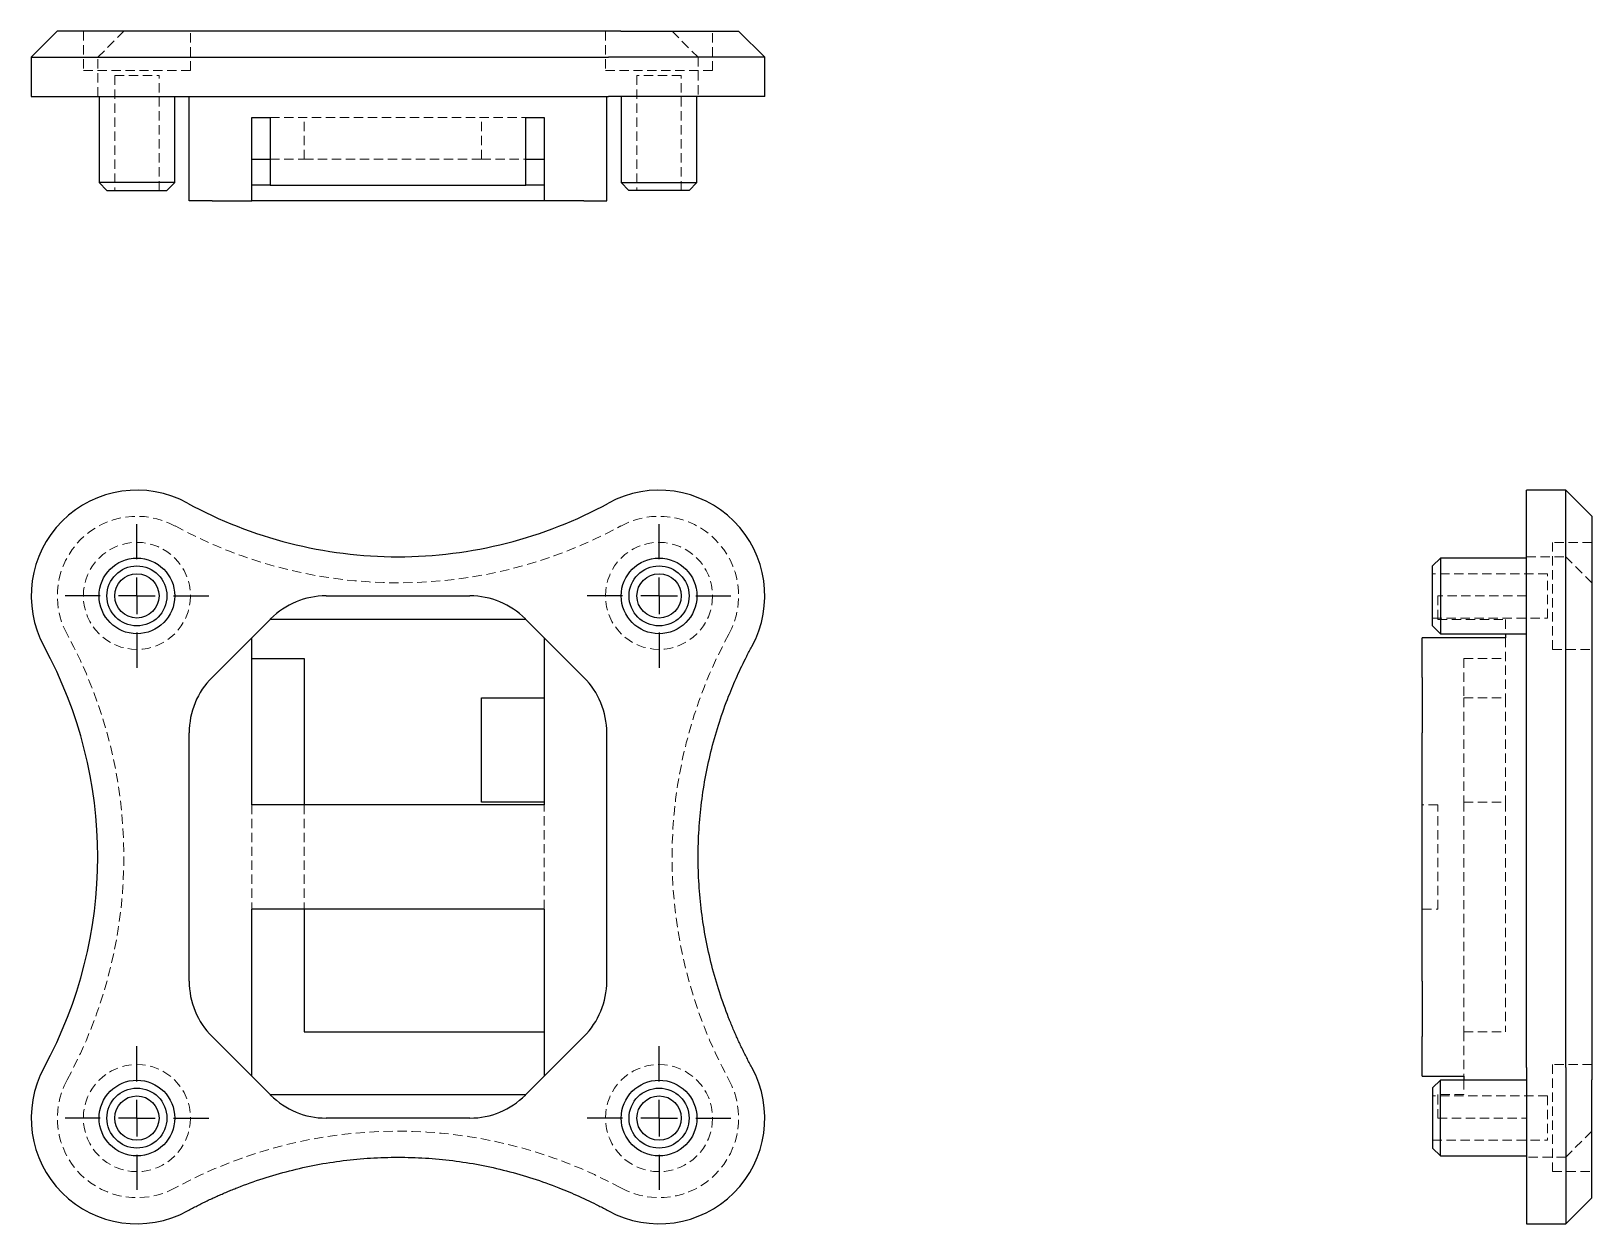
# Model space of a CAD drawing. Header units: millimetres. Extents: x 22 to 235, y 7 to 170.
import ezdxf

# ---------------------------------------------------------------- set-up
doc = ezdxf.new("R2010")
doc.units = ezdxf.units.MM
doc.linetypes.add('HIDDEN', pattern=[1.905, 1.27, -0.635])
doc.layers.add('10', color=7, linetype='Continuous')

# ---------------------------------------------------------------- blocks, each defined once
blk = doc.blocks.new('SW_CENTERMARKSYMBOL_0')
at = {"layer": '10', "color": 0}
for p, q in [((0, 5), (0, 9.8)), ((0, 0), (0, 2.5)), ((-5, 0), (-9.8, 0)), ((0, 0), (-2.5, 0)), ((0, 0), (0, -2.5)), ((0, 0), (2.5, 0)), ((5, 0), (9.8, 0)), ((0, -5), (0, -9.8))]:
    blk.add_line(p, q, dxfattribs=at)
blk = doc.blocks.new('SW_CENTERMARKSYMBOL_1')
at = {"layer": '10', "color": 0}
for p, q in [((0, 5), (0, 9.8)), ((0, 0), (0, 2.5)), ((-5, 0), (-9.8, 0)), ((0, 0), (-2.5, 0)), ((0, 0), (0, -2.5)), ((0, 0), (2.5, 0)), ((5, 0), (9.8, 0)), ((0, -5), (0, -9.8))]:
    blk.add_line(p, q, dxfattribs=at)
blk = doc.blocks.new('SW_CENTERMARKSYMBOL_2')
at = {"layer": '10', "color": 0}
for p, q in [((0, 5), (0, 9.8)), ((0, 0), (0, 2.5)), ((-5, 0), (-9.8, 0)), ((0, 0), (-2.5, 0)), ((0, 0), (0, -2.5)), ((0, 0), (2.5, 0)), ((5, 0), (9.8, 0)), ((0, -5), (0, -9.8))]:
    blk.add_line(p, q, dxfattribs=at)
blk = doc.blocks.new('SW_CENTERMARKSYMBOL_3')
at = {"layer": '10', "color": 0}
for p, q in [((0, 5), (0, 9.8)), ((0, 0), (0, 2.5)), ((-5, 0), (-9.8, 0)), ((0, 0), (-2.5, 0)), ((0, 0), (0, -2.5)), ((0, 0), (2.5, 0)), ((5, 0), (9.8, 0)), ((0, -5), (0, -9.8))]:
    blk.add_line(p, q, dxfattribs=at)

msp = doc.modelspace()

# ---------------------------------------------------------------- linework, layer by layer
at = {"color": 7, "linetype": 'Continuous', "lineweight": 25}
for p, q in [((25.38, 169.56), (21.82, 166.01)), ((41.43, 169.56), (25.38, 169.56)), ((102.21, 169.56), (41.43, 169.56)), ((102.21, 169.56), (118.26, 169.56)), ((121.82, 166.01), (118.26, 169.56)), ((21.82, 166.01), (21.82, 160.67)), ((21.82, 166.01), (43.13, 166.01)), ((43.13, 166.01), (100.51, 166.01)), ((121.82, 166.01), (100.51, 166.01)), ((121.82, 160.67), (121.82, 166.01)), ((21.82, 160.67), (43.13, 160.67)), ((31.07, 160.67), (31.07, 148.92)), ((41.39, 148.92), (41.39, 160.67)), ((43.35, 146.43), (43.35, 160.67)), ((100.29, 146.43), (100.29, 160.67)), ((121.82, 160.67), (100.51, 160.67)), ((102.25, 160.67), (102.25, 148.92)), ((112.57, 148.92), (112.57, 160.67)), ((51.89, 157.82), (54.38, 157.82)), ((51.89, 146.43), (51.89, 157.82)), ((54.38, 157.82), (54.38, 148.57)), ((89.26, 157.82), (91.75, 157.82)), ((89.26, 148.57), (89.26, 157.82)), ((91.75, 157.82), (91.75, 146.43)), ((51.89, 152.13), (54.38, 152.13)), ((89.26, 152.13), (91.75, 152.13)), ((31.07, 148.92), (32.14, 147.86)), ((41.39, 148.92), (31.07, 148.92)), ((40.33, 147.86), (41.39, 148.92)), ((102.25, 148.92), (103.31, 147.86)), ((102.25, 148.92), (112.57, 148.92)), ((111.5, 147.86), (112.57, 148.92)), ((32.14, 147.86), (40.33, 147.86)), ((54.38, 148.57), (51.89, 148.57)), ((54.38, 148.57), (54.46, 148.57)), ((54.46, 148.57), (62.01, 148.57)), ((62.01, 148.57), (81.63, 148.57)), ((81.63, 148.57), (89.18, 148.57)), ((89.18, 148.57), (89.26, 148.57)), ((91.75, 148.57), (89.26, 148.57)), ((111.5, 147.86), (103.31, 147.86)), ((46.48, 146.43), (43.35, 146.43)), ((46.48, 146.43), (51.89, 146.43)), ((91.75, 146.43), (51.89, 146.43)), ((97.16, 146.43), (91.75, 146.43)), ((97.16, 146.43), (100.29, 146.43)), ((231.01, 107), (225.67, 107)), ((225.67, 85.69), (225.67, 107)), ((234.56, 103.44), (231.01, 107)), ((231.01, 85.69), (231.01, 107)), ((234.56, 103.44), (234.56, 87.39)), ((213.92, 97.75), (212.86, 96.68)), ((212.86, 88.49), (212.86, 96.68)), ((225.67, 97.75), (213.92, 97.75)), ((213.92, 97.75), (213.92, 87.43)), ((62.01, 92.59), (81.63, 92.59)), ((51.89, 86.89), (54.38, 89.38)), ((54.38, 89.38), (54.46, 89.46)), ((89.26, 89.38), (54.38, 89.38)), ((89.18, 89.46), (89.26, 89.38)), ((89.26, 89.38), (91.75, 86.89)), ((212.86, 88.49), (213.92, 87.43)), ((213.92, 87.43), (225.67, 87.43)), ((222.82, 87.43), (222.82, 86.89)), ((234.56, 87.39), (234.56, 26.61)), ((46.48, 81.48), (51.89, 86.89)), ((51.89, 64.12), (51.89, 86.89)), ((97.16, 81.48), (91.75, 86.89)), ((91.75, 86.89), (91.75, 64.12)), ((222.82, 86.89), (211.43, 86.89)), ((211.43, 81.48), (211.43, 86.89)), ((231.01, 28.31), (231.01, 85.69)), ((51.89, 84.05), (59.01, 84.05)), ((59.01, 84.05), (59.01, 64.12)), ((211.43, 81.48), (211.43, 73.93)), ((83.21, 64.47), (83.21, 78.71)), ((83.21, 78.71), (91.75, 78.71)), ((43.35, 40.07), (43.35, 73.93)), ((100.29, 40.07), (100.29, 73.93)), ((211.43, 40.07), (211.43, 73.93)), ((91.75, 64.12), (51.89, 64.12)), ((91.75, 64.47), (83.21, 64.47)), ((51.89, 27.11), (51.89, 49.88)), ((91.75, 49.88), (51.89, 49.88)), ((59.01, 49.88), (59.01, 33.16)), ((91.75, 49.88), (91.75, 27.11)), ((211.43, 40.07), (211.43, 32.52)), ((51.89, 27.11), (46.48, 32.52)), ((59.01, 33.16), (91.75, 33.16)), ((91.75, 27.11), (97.16, 32.52)), ((211.43, 27.11), (211.43, 32.52)), ((225.67, 28.31), (225.67, 7)), ((231.01, 28.31), (231.01, 7)), ((54.38, 24.62), (51.89, 27.11)), ((91.75, 27.11), (89.26, 24.62)), ((211.43, 27.11), (217.13, 27.11)), ((213.92, 26.57), (212.86, 25.51)), ((225.67, 26.57), (213.92, 26.57)), ((213.92, 16.25), (213.92, 26.57)), ((217.13, 27.11), (217.13, 26.57)), ((234.56, 10.56), (234.56, 26.61)), ((54.38, 24.62), (89.26, 24.62)), ((54.46, 24.54), (54.38, 24.62)), ((89.26, 24.62), (89.18, 24.54)), ((212.86, 25.51), (212.86, 17.32)), ((81.63, 21.41), (62.01, 21.41)), ((212.86, 17.32), (213.92, 16.25)), ((213.92, 16.25), (225.67, 16.25)), ((231.01, 7), (234.56, 10.56)), ((225.67, 7), (231.01, 7))]:
    msp.add_line(p, q, dxfattribs=at)
at = {"color": 7, "linetype": 'HIDDEN', "lineweight": 18}
for p, q in [((28.94, 169.56), (28.94, 164.23)), ((30.89, 166.01), (34.45, 169.56)), ((43.53, 164.23), (43.53, 169.56)), ((100.11, 169.56), (100.11, 164.23)), ((109.19, 169.56), (112.74, 166.01)), ((114.7, 164.23), (114.7, 169.56)), ((30.89, 160.67), (30.89, 166.01)), ((112.74, 166.01), (112.74, 160.67)), ((28.94, 164.23), (43.53, 164.23)), ((114.7, 164.23), (100.11, 164.23)), ((33.21, 163.51), (39.26, 163.51)), ((33.21, 163.51), (33.21, 147.86)), ((39.26, 147.86), (39.26, 163.51)), ((110.43, 163.51), (104.38, 163.51)), ((104.38, 163.51), (104.38, 147.86)), ((110.43, 147.86), (110.43, 163.51)), ((54.38, 157.82), (89.26, 157.82)), ((59.01, 152.13), (59.01, 157.82)), ((83.21, 152.13), (83.21, 157.82)), ((54.38, 152.13), (59.01, 152.13)), ((59.01, 152.13), (83.21, 152.13)), ((83.21, 152.13), (89.26, 152.13)), ((225.67, 97.93), (231.01, 97.93)), ((229.23, 85.29), (229.23, 99.88)), ((234.56, 99.88), (229.23, 99.88)), ((231.01, 97.93), (234.56, 94.37)), ((228.51, 95.61), (212.86, 95.61)), ((228.51, 89.56), (228.51, 95.61)), ((225.67, 92.59), (213.57, 92.59)), ((213.57, 92.59), (213.57, 89.46)), ((212.86, 89.56), (228.51, 89.56)), ((213.57, 89.46), (213.57, 89.38)), ((213.57, 89.38), (222.82, 89.38)), ((222.82, 89.38), (222.82, 87.43)), ((222.82, 86.89), (222.82, 78.71)), ((229.23, 85.29), (234.56, 85.29)), ((217.13, 84.05), (222.82, 84.05)), ((217.13, 84.05), (217.13, 78.71)), ((217.13, 78.71), (222.82, 78.71)), ((217.13, 78.71), (217.13, 64.47)), ((222.82, 78.71), (222.82, 64.47)), ((51.89, 64.12), (51.89, 49.88)), ((59.01, 64.12), (59.01, 49.88)), ((91.75, 49.88), (91.75, 64.12)), ((213.57, 64.12), (211.43, 64.12)), ((213.57, 49.88), (213.57, 64.12)), ((217.13, 64.47), (222.82, 64.47)), ((217.13, 64.47), (217.13, 33.16)), ((222.82, 64.47), (222.82, 33.16)), ((211.43, 49.88), (213.57, 49.88)), ((217.13, 33.16), (222.82, 33.16)), ((217.13, 33.16), (217.13, 27.11)), ((229.23, 28.71), (229.23, 14.12)), ((234.56, 28.71), (229.23, 28.71)), ((217.13, 26.57), (217.13, 24.62)), ((228.51, 24.44), (212.86, 24.44)), ((217.13, 24.62), (213.57, 24.62)), ((213.57, 24.62), (213.57, 24.54)), ((213.57, 24.54), (213.57, 21.41)), ((228.51, 24.44), (228.51, 18.39)), ((213.57, 21.41), (225.67, 21.41)), ((234.56, 19.63), (231.01, 16.07)), ((212.86, 18.39), (228.51, 18.39)), ((231.01, 16.07), (225.67, 16.07)), ((229.23, 14.12), (234.56, 14.12))]:
    msp.add_line(p, q, dxfattribs=at)
for centre in [(36.23, 92.59), (107.41, 92.59), (36.23, 21.41), (107.41, 21.41)]:
    msp.add_circle(centre, 7.3, dxfattribs=at)
at = {"color": 7, "linetype": 'Continuous', "lineweight": 25}
for centre, radius in [((36.23, 92.59), 5.16), ((36.23, 92.59), 4.09), ((107.41, 92.59), 5.16), ((107.41, 92.59), 4.09), ((36.23, 92.59), 3.02), ((107.41, 92.59), 3.02), ((36.23, 21.41), 5.16), ((107.41, 21.41), 5.16), ((36.23, 21.41), 4.09), ((36.23, 21.41), 3.02), ((107.41, 21.41), 4.09), ((107.41, 21.41), 3.02)]:
    msp.add_circle(centre, radius, dxfattribs=at)
for centre, radius, start, end in [((36.23, 92.59), 14.41, 61.3889, 208.6111), ((107.41, 92.59), 14.41, 331.3889, 118.6111), ((62.01, 81.91), 10.68, 90, 135), ((81.63, 81.91), 10.68, 45, 90), ((-29.01, 57), 59.9, 331.3889, 28.6111), ((54.03, 73.93), 10.68, 135, 180), ((89.61, 73.93), 10.68, 0, 45), ((54.03, 40.07), 10.68, 180, 225), ((89.61, 40.07), 10.68, 315, 0), ((36.23, 21.41), 14.41, 151.3889, 298.6111), ((107.41, 21.41), 14.41, 241.3889, 28.6111), ((62.01, 32.09), 10.68, 225, 270), ((81.63, 32.09), 10.68, 270, 315)]:
    msp.add_arc(centre, radius, start, end, dxfattribs=at)
at = {"color": 7, "linetype": 'HIDDEN', "lineweight": 18}
for centre, radius, start, end in [((36.23, 92.59), 10.85, 61.3889, 208.6111), ((107.41, 92.59), 10.85, 331.3889, 118.6111), ((71.82, 157.83), 63.46, 241.3889, 298.6111), ((-29.01, 57), 63.46, 331.3889, 28.6111), ((172.65, 57), 63.46, 151.3889, 208.6111), ((36.23, 21.41), 10.85, 151.3889, 298.6111), ((107.41, 21.41), 10.85, 241.3889, 28.6111), ((71.82, -43.83), 63.46, 61.3889, 118.6111)]:
    msp.add_arc(centre, radius, start, end, dxfattribs=at)
at = {"color": 7, "linetype": 'Continuous', "lineweight": 25}
for points, knots in [([(43.13, 160.67), (47.51, 160.67), (52.19, 160.67), (61.85, 160.67), (66.83, 160.67), (76.81, 160.67), (81.79, 160.67), (91.45, 160.67), (96.13, 160.67), (100.51, 160.67)], [0, 0, 0, 0, 0.25, 0.25, 0.5, 0.5, 0.75, 0.75, 1, 1, 1, 1]), ([(43.13, 105.24), (47.51, 102.85), (52.19, 101.01), (61.85, 98.55), (66.83, 97.93), (76.81, 97.93), (81.79, 98.55), (91.45, 101.01), (96.13, 102.85), (100.51, 105.24)], [0, 0, 0, 0, 0.25, 0.25, 0.5, 0.5, 0.75, 0.75, 1, 1, 1, 1]), ([(120.06, 28.31), (119.94, 28.53), (119.7, 28.97), (119.36, 29.64), (119.02, 30.3), (118.69, 30.97), (118.37, 31.65), (118.06, 32.33), (117.76, 33.01), (117.46, 33.7), (117.17, 34.39), (116.53, 36.01), (115.6, 38.59), (114.56, 42.19), (113.75, 45.84), (113.17, 49.54), (112.82, 53.26), (112.71, 57), (112.82, 60.74), (113.17, 64.46), (113.75, 68.16), (114.56, 71.81), (115.6, 75.41), (116.61, 78.22), (117.46, 80.3), (118.05, 81.67), (118.69, 83.03), (119.35, 84.37), (119.82, 85.25), (120.06, 85.69)], [0, 0, 0, 0, 0.012512, 0.025017, 0.037516, 0.050012, 0.062505, 0.074999, 0.087495, 0.099995, 0.112501, 0.125015, 0.187508, 0.25001, 0.312503, 0.375006, 0.437499, 0.500001, 0.562494, 0.624997, 0.68749, 0.749992, 0.812485, 0.874988, 0.900004, 0.924998, 0.949985, 0.97498, 1, 1, 1, 1]), ([(225.67, 28.31), (225.67, 28.53), (225.67, 28.97), (225.67, 29.64), (225.67, 30.3), (225.67, 30.97), (225.67, 31.65), (225.67, 32.33), (225.67, 33.01), (225.67, 33.7), (225.67, 34.39), (225.67, 36.01), (225.67, 38.59), (225.67, 42.19), (225.67, 45.84), (225.67, 49.54), (225.67, 53.26), (225.67, 57), (225.67, 60.74), (225.67, 64.46), (225.67, 68.16), (225.67, 71.81), (225.67, 75.41), (225.67, 78.22), (225.67, 80.3), (225.67, 81.67), (225.67, 83.03), (225.67, 84.37), (225.67, 85.25), (225.67, 85.69)], [0, 0, 0, 0, 0.012512, 0.025017, 0.037516, 0.050012, 0.062505, 0.074999, 0.087495, 0.099995, 0.112501, 0.125015, 0.187508, 0.25001, 0.312503, 0.375006, 0.437499, 0.500001, 0.562494, 0.624997, 0.68749, 0.749992, 0.812485, 0.874988, 0.900004, 0.924998, 0.949985, 0.97498, 1, 1, 1, 1]), ([(43.13, 8.76), (43.35, 8.88), (43.79, 9.12), (44.46, 9.46), (45.12, 9.8), (45.79, 10.13), (46.47, 10.45), (47.15, 10.76), (47.83, 11.06), (48.52, 11.36), (49.21, 11.65), (50.83, 12.29), (53.41, 13.22), (57.01, 14.25), (60.66, 15.07), (64.36, 15.65), (68.08, 16), (71.82, 16.11), (75.56, 16), (79.28, 15.65), (82.98, 15.07), (86.63, 14.25), (90.23, 13.22), (93.04, 12.21), (95.12, 11.36), (96.49, 10.76), (97.85, 10.13), (99.19, 9.47), (100.07, 9), (100.51, 8.76)], [0, 0, 0, 0, 0.012512, 0.025017, 0.037516, 0.050012, 0.062505, 0.074999, 0.087495, 0.099995, 0.112501, 0.125015, 0.187508, 0.25001, 0.312504, 0.375006, 0.437499, 0.500001, 0.562495, 0.624997, 0.68749, 0.749992, 0.812486, 0.874988, 0.900004, 0.924998, 0.949985, 0.974981, 1, 1, 1, 1])]:
    msp.add_open_spline(points, degree=3, knots=knots, dxfattribs=at)

# ---------------------------------------------------------------- block references
at = {"layer": '10'}
for name, p in [('SW_CENTERMARKSYMBOL_3', (36.23, 92.59)), ('SW_CENTERMARKSYMBOL_1', (107.41, 92.59)), ('SW_CENTERMARKSYMBOL_2', (36.23, 21.41)), ('SW_CENTERMARKSYMBOL_0', (107.41, 21.41))]:
    msp.add_blockref(name, p, dxfattribs=at)

doc.saveas('drawing.dxf')
